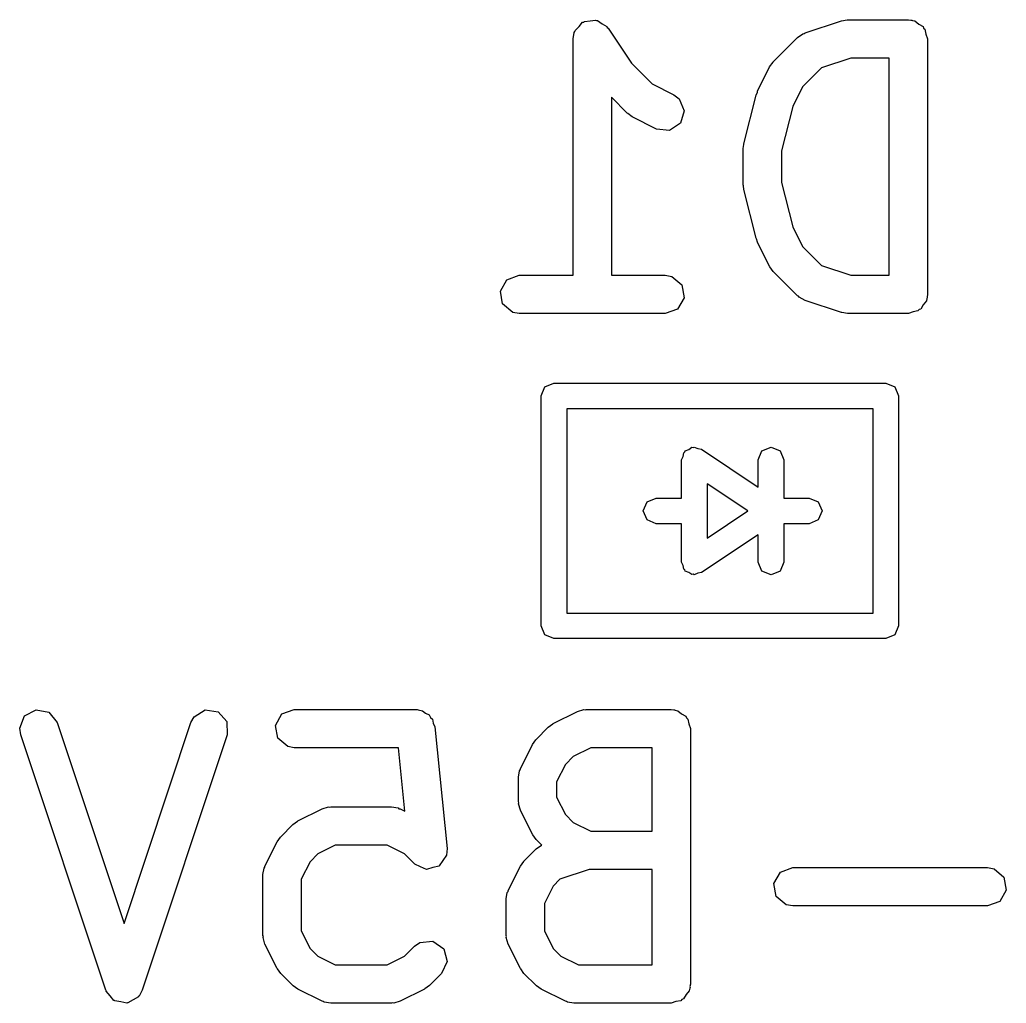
# Model space of a CAD drawing. Extents: x 0.18 to 5.48, y -2.58 to 1.79.
# Drawn here: x 2.2201 to 2.3722, y -1.1226 to -0.9711 of the extents above; entities that cross this region are included whole.
import ezdxf

# ---------------------------------------------------------------- set-up
doc = ezdxf.new("R2010")
doc.units = 0
doc.header["$MEASUREMENT"] = 0
doc.layers.add('BLACK', color=7, linetype='CONTINUOUS')

msp = doc.modelspace()

# ---------------------------------------------------------------- linework, layer by layer
at = {"layer": 'BLACK', "linetype": 'CONTINUOUS'}
for p, q in [((2.30634, -0.97213), (2.30689, -0.971474)), ((2.30689, -0.971474), (2.30706, -0.971444)), ((2.30706, -0.971444), (2.30718, -0.971327)), ((2.30718, -0.971327), (2.30804, -0.971272)), ((2.30804, -0.971272), (2.30888, -0.971123)), ((2.30888, -0.971123), (2.30903, -0.971208)), ((2.30903, -0.971208), (2.3092, -0.971197)), ((2.3092, -0.971197), (2.30989, -0.971704)), ((2.30989, -0.971704), (2.31063, -0.972133)), ((2.34118, -0.973104), (2.3468, -0.971229)), ((2.3468, -0.971229), (2.34768, -0.9711)), ((2.34768, -0.9711), (2.34774, -0.971078)), ((2.34774, -0.971078), (2.35711, -0.971078)), ((2.35711, -0.971078), (2.35749, -0.971146)), ((2.35749, -0.971146), (2.35762, -0.971123)), ((2.35762, -0.971123), (2.35774, -0.971188)), ((2.35774, -0.971188), (2.35812, -0.971256)), ((2.35812, -0.971256), (2.35871, -0.971749)), ((2.35871, -0.971749), (2.35937, -0.972133)), ((2.30541, -0.974031), (2.30559, -0.973021)), ((2.30559, -0.973021), (2.3057, -0.972891)), ((2.3057, -0.972891), (2.30572, -0.972722)), ((2.30572, -0.972722), (2.30634, -0.97213)), ((2.31063, -0.972133), (2.31069, -0.972292)), ((2.31069, -0.972292), (2.31082, -0.972393)), ((2.31082, -0.972393), (2.31441, -0.977774)), ((2.34002, -0.973818), (2.34086, -0.973229)), ((2.34086, -0.973229), (2.34104, -0.973214)), ((2.34104, -0.973214), (2.34118, -0.973104)), ((2.35937, -0.972133), (2.35946, -0.972383)), ((2.35946, -0.972383), (2.35967, -0.972554)), ((2.35967, -0.972554), (2.3598, -0.97331)), ((2.3598, -0.97331), (2.36006, -0.974031)), ((2.30541, -1.01045), (2.30541, -0.974031)), ((2.33628, -0.977567), (2.34002, -0.973818)), ((2.36006, -0.974031), (2.36006, -1.0134)), ((2.31441, -0.977774), (2.31761, -0.980978)), ((2.33572, -0.978335), (2.33625, -0.977625)), ((2.33625, -0.977625), (2.33628, -0.977567)), ((2.34822, -0.976983), (2.34371, -0.978486)), ((2.35416, -0.976983), (2.34822, -0.976983)), ((2.35416, -1.01045), (2.35416, -0.976983)), ((2.33385, -0.982084), (2.33572, -0.978335)), ((2.34371, -0.978486), (2.34079, -0.981404)), ((2.31761, -0.980978), (2.32094, -0.982638)), ((2.33362, -0.982688), (2.33383, -0.982223)), ((2.33383, -0.982223), (2.33385, -0.982084)), ((2.34079, -0.981404), (2.33927, -0.984435)), ((2.31378, -0.985492), (2.31132, -0.983034)), ((2.31132, -0.983034), (2.31132, -1.01045)), ((2.32094, -0.982638), (2.32176, -0.983249)), ((2.32176, -0.983249), (2.32256, -0.985102)), ((2.33175, -0.990187), (2.33362, -0.982688)), ((2.31384, -0.98552), (2.31378, -0.985492)), ((2.31455, -0.986046), (2.31384, -0.98552)), ((2.32256, -0.985102), (2.32199, -0.987038)), ((2.33927, -0.984435), (2.33757, -0.991267)), ((2.31829, -0.98792), (2.31455, -0.986046)), ((2.32199, -0.987038), (2.3203, -0.988151)), ((2.3203, -0.988151), (2.31829, -0.98792)), ((2.33166, -0.990904), (2.33176, -0.990323)), ((2.33166, -0.996528), (2.33166, -0.990904)), ((2.33176, -0.990323), (2.33175, -0.990187)), ((2.33757, -0.991267), (2.33757, -0.996164)), ((2.33757, -0.996164), (2.33927, -1.003)), ((2.33171, -0.996656), (2.33166, -0.996528)), ((2.33175, -0.997244), (2.33171, -0.996656)), ((2.33362, -1.00474), (2.33175, -0.997244)), ((2.33927, -1.003), (2.34079, -1.00603)), ((2.3337, -1.00486), (2.33362, -1.00474)), ((2.33385, -1.00535), (2.3337, -1.00486)), ((2.33572, -1.0091), (2.33385, -1.00535)), ((2.34079, -1.00603), (2.34371, -1.00895)), ((2.33577, -1.00914), (2.33572, -1.0091)), ((2.33628, -1.00986), (2.33577, -1.00914)), ((2.34002, -1.01361), (2.33628, -1.00986)), ((2.34371, -1.00895), (2.34822, -1.01045)), ((2.29421, -1.01289), (2.29522, -1.01114)), ((2.29522, -1.01114), (2.29712, -1.01045)), ((2.29712, -1.01045), (2.30541, -1.01045)), ((2.31132, -1.01045), (2.31962, -1.01045)), ((2.31962, -1.01045), (2.32063, -1.01063)), ((2.32063, -1.01063), (2.32217, -1.01192)), ((2.34822, -1.01045), (2.35416, -1.01045)), ((2.29456, -1.01488), (2.29421, -1.01289)), ((2.32217, -1.01192), (2.32252, -1.01391)), ((2.32252, -1.01391), (2.32151, -1.01566)), ((2.34018, -1.01369), (2.34002, -1.01361)), ((2.34028, -1.01384), (2.34018, -1.01369)), ((2.34118, -1.01433), (2.34028, -1.01384)), ((2.3468, -1.0162), (2.34118, -1.01433)), ((2.35989, -1.01441), (2.35939, -1.015)), ((2.35995, -1.01403), (2.35989, -1.01441)), ((2.36002, -1.01391), (2.35995, -1.01403)), ((2.36006, -1.0134), (2.36, -1.01378)), ((2.36, -1.01378), (2.36002, -1.01391)), ((2.29611, -1.01618), (2.29456, -1.01488)), ((2.32151, -1.01566), (2.31962, -1.01635)), ((2.35859, -1.01596), (2.35783, -1.01609)), ((2.35876, -1.01575), (2.35859, -1.01596)), ((2.35901, -1.01566), (2.35876, -1.01575)), ((2.35939, -1.015), (2.35901, -1.01566)), ((2.29712, -1.01635), (2.29611, -1.01618)), ((2.31962, -1.01635), (2.29712, -1.01635)), ((2.34687, -1.0162), (2.3468, -1.0162)), ((2.34774, -1.01635), (2.34687, -1.0162)), ((2.35711, -1.01635), (2.34774, -1.01635)), ((2.35783, -1.01609), (2.35711, -1.01635)), ((2.30049, -1.02906), (2.30107, -1.02766)), ((2.30107, -1.02766), (2.30246, -1.02709)), ((2.30246, -1.02709), (2.35364, -1.02709)), ((2.35364, -1.02709), (2.35503, -1.02766)), ((2.35503, -1.02766), (2.35561, -1.02906)), ((2.30049, -1.06449), (2.30049, -1.02906)), ((2.35561, -1.02906), (2.35561, -1.06449)), ((2.30443, -1.03102), (2.30443, -1.06252)), ((2.35167, -1.03102), (2.30443, -1.03102)), ((2.35167, -1.06252), (2.35167, -1.03102)), ((2.32325, -1.03729), (2.32373, -1.03697)), ((2.32373, -1.03697), (2.32393, -1.03701)), ((2.32393, -1.03701), (2.32411, -1.03693)), ((2.32411, -1.03693), (2.32464, -1.03715)), ((2.32464, -1.03715), (2.32521, -1.03726)), ((2.33453, -1.03751), (2.33593, -1.03693)), ((2.33593, -1.03693), (2.33732, -1.03751)), ((2.32215, -1.0389), (2.32237, -1.03837)), ((2.32237, -1.03837), (2.32248, -1.03781)), ((2.32248, -1.03781), (2.32265, -1.03769)), ((2.32265, -1.03769), (2.32272, -1.03751)), ((2.32272, -1.03751), (2.32325, -1.03729)), ((2.32521, -1.03726), (2.33396, -1.04309)), ((2.33396, -1.0389), (2.33453, -1.03751)), ((2.33732, -1.03751), (2.33789, -1.0389)), ((2.32215, -1.0448), (2.32215, -1.0389)), ((2.33396, -1.04309), (2.33396, -1.0389)), ((2.33789, -1.0389), (2.33789, -1.0448)), ((2.33238, -1.04677), (2.32608, -1.04258)), ((2.32608, -1.04258), (2.32608, -1.05097)), ((2.31682, -1.04538), (2.31821, -1.0448)), ((2.31821, -1.0448), (2.32215, -1.0448)), ((2.33789, -1.0448), (2.34183, -1.0448)), ((2.34183, -1.0448), (2.34322, -1.04538)), ((2.31624, -1.04677), (2.31682, -1.04538)), ((2.34322, -1.04538), (2.3438, -1.04677)), ((2.31682, -1.04816), (2.31624, -1.04677)), ((2.32608, -1.05097), (2.33238, -1.04677)), ((2.3438, -1.04677), (2.34322, -1.04816)), ((2.31821, -1.04874), (2.31682, -1.04816)), ((2.32215, -1.04874), (2.31821, -1.04874)), ((2.32215, -1.05465), (2.32215, -1.04874)), ((2.34183, -1.04874), (2.33789, -1.04874)), ((2.33789, -1.04874), (2.33789, -1.05465)), ((2.34322, -1.04816), (2.34183, -1.04874)), ((2.33396, -1.05045), (2.32521, -1.05628)), ((2.33396, -1.05465), (2.33396, -1.05045)), ((2.32237, -1.05518), (2.32215, -1.05465)), ((2.32248, -1.05574), (2.32237, -1.05518)), ((2.33453, -1.05604), (2.33396, -1.05465)), ((2.33789, -1.05465), (2.33732, -1.05604)), ((2.32265, -1.05585), (2.32248, -1.05574)), ((2.32272, -1.05604), (2.32265, -1.05585)), ((2.32325, -1.05626), (2.32272, -1.05604)), ((2.32373, -1.05658), (2.32325, -1.05626)), ((2.32393, -1.05654), (2.32373, -1.05658)), ((2.32411, -1.05661), (2.32393, -1.05654)), ((2.32464, -1.05639), (2.32411, -1.05661)), ((2.32521, -1.05628), (2.32464, -1.05639)), ((2.33593, -1.05661), (2.33453, -1.05604)), ((2.33732, -1.05604), (2.33593, -1.05661)), ((2.30443, -1.06252), (2.35167, -1.06252)), ((2.30107, -1.06588), (2.30049, -1.06449)), ((2.35561, -1.06449), (2.35503, -1.06588)), ((2.30246, -1.06646), (2.30107, -1.06588)), ((2.35503, -1.06588), (2.35364, -1.06646)), ((2.35364, -1.06646), (2.30246, -1.06646)), ((2.22086, -1.07837), (2.22263, -1.07741)), ((2.22263, -1.07741), (2.22461, -1.07781)), ((2.22461, -1.07781), (2.22587, -1.0794)), ((2.247, -1.07849), (2.24872, -1.07744)), ((2.24872, -1.07744), (2.25072, -1.07773)), ((2.25072, -1.07773), (2.25206, -1.07924)), ((2.25953, -1.07982), (2.26054, -1.07807)), ((2.26054, -1.07807), (2.26244, -1.07738)), ((2.26244, -1.07738), (2.28118, -1.07738)), ((2.28118, -1.07738), (2.28134, -1.0774)), ((2.28134, -1.0774), (2.2814, -1.07739)), ((2.2814, -1.07739), (2.28152, -1.07744)), ((2.28152, -1.07744), (2.28219, -1.07756)), ((2.28219, -1.07756), (2.28267, -1.07796)), ((2.28267, -1.07796), (2.28324, -1.07822)), ((2.28324, -1.07822), (2.28342, -1.07859)), ((2.30236, -1.07956), (2.30611, -1.07769)), ((2.30611, -1.07769), (2.30709, -1.0774)), ((2.30709, -1.0774), (2.30726, -1.07744)), ((2.30726, -1.07744), (2.30743, -1.07738)), ((2.30743, -1.07738), (2.32055, -1.07738)), ((2.32055, -1.07738), (2.32094, -1.07744)), ((2.32094, -1.07744), (2.32107, -1.07742)), ((2.32107, -1.07742), (2.32118, -1.07749)), ((2.32118, -1.07749), (2.32156, -1.07756)), ((2.32156, -1.07756), (2.32215, -1.07805)), ((2.32215, -1.07805), (2.32281, -1.07843)), ((2.22011, -1.08025), (2.22086, -1.07837)), ((2.22587, -1.0794), (2.23619, -1.11036)), ((2.23619, -1.11036), (2.24651, -1.0794)), ((2.24651, -1.0794), (2.247, -1.07849)), ((2.25206, -1.07924), (2.25211, -1.08126)), ((2.25988, -1.08181), (2.25953, -1.07982)), ((2.28342, -1.07859), (2.28374, -1.07885)), ((2.28374, -1.07885), (2.28385, -1.07947)), ((2.28385, -1.07947), (2.28412, -1.08004)), ((2.30159, -1.08012), (2.30231, -1.07961)), ((2.30231, -1.07961), (2.30236, -1.07956)), ((2.32281, -1.07843), (2.32291, -1.07868)), ((2.32291, -1.07868), (2.32311, -1.07885)), ((2.32311, -1.07885), (2.32324, -1.07961)), ((2.32324, -1.07961), (2.32351, -1.08033)), ((2.22026, -1.08126), (2.22011, -1.08025)), ((2.23339, -1.12063), (2.22026, -1.08126)), ((2.25211, -1.08126), (2.23899, -1.12063)), ((2.28412, -1.08004), (2.286, -1.09878)), ((2.29972, -1.08199), (2.30159, -1.08012)), ((2.32351, -1.08033), (2.32351, -1.1197)), ((2.26143, -1.0831), (2.25988, -1.08181)), ((2.29729, -1.08651), (2.29916, -1.08276)), ((2.29916, -1.08276), (2.29969, -1.08205)), ((2.29969, -1.08205), (2.29972, -1.08199)), ((2.26244, -1.08328), (2.26143, -1.0831)), ((2.27851, -1.08328), (2.26244, -1.08328)), ((2.27949, -1.09305), (2.27851, -1.08328)), ((2.30813, -1.08328), (2.30543, -1.08463)), ((2.3176, -1.08328), (2.30813, -1.08328)), ((2.3176, -1.09612), (2.3176, -1.08328)), ((2.30423, -1.08583), (2.30288, -1.08853)), ((2.30543, -1.08463), (2.30423, -1.08583)), ((2.29698, -1.08783), (2.29716, -1.08682)), ((2.29716, -1.08682), (2.29727, -1.08668)), ((2.29727, -1.08668), (2.29729, -1.08651)), ((2.29698, -1.09158), (2.29698, -1.08783)), ((2.30288, -1.08853), (2.30288, -1.09088)), ((2.29704, -1.09174), (2.29698, -1.09158)), ((2.297, -1.09192), (2.29704, -1.09174)), ((2.29729, -1.0929), (2.297, -1.09192)), ((2.30288, -1.09088), (2.30423, -1.09358)), ((2.26299, -1.09456), (2.26674, -1.09269)), ((2.26674, -1.09269), (2.26772, -1.09239)), ((2.26772, -1.09239), (2.26789, -1.09244)), ((2.26789, -1.09244), (2.26806, -1.09238)), ((2.26806, -1.09238), (2.27743, -1.09238)), ((2.27743, -1.09238), (2.27844, -1.09255)), ((2.27844, -1.09255), (2.27858, -1.09267)), ((2.27858, -1.09267), (2.27875, -1.09269)), ((2.27875, -1.09269), (2.27949, -1.09305)), ((2.29916, -1.09665), (2.29729, -1.0929)), ((2.26222, -1.09511), (2.26294, -1.09461)), ((2.26294, -1.09461), (2.26299, -1.09456)), ((2.30423, -1.09358), (2.30543, -1.09478)), ((2.30543, -1.09478), (2.30813, -1.09612)), ((2.26035, -1.09699), (2.26222, -1.09511)), ((2.30813, -1.09612), (2.3176, -1.09612)), ((2.25792, -1.10151), (2.25979, -1.09776)), ((2.25979, -1.09776), (2.26032, -1.09705)), ((2.26032, -1.09705), (2.26035, -1.09699)), ((2.29921, -1.09669), (2.29916, -1.09665)), ((2.29972, -1.09742), (2.29921, -1.09669)), ((2.30058, -1.09827), (2.29972, -1.09742)), ((2.26876, -1.09828), (2.26606, -1.09963)), ((2.27674, -1.09828), (2.26876, -1.09828)), ((2.27943, -1.09963), (2.27674, -1.09828)), ((2.286, -1.09878), (2.28592, -1.09981)), ((2.29784, -1.10074), (2.29972, -1.09886)), ((2.29972, -1.09886), (2.30056, -1.09828)), ((2.30056, -1.09828), (2.30058, -1.09827)), ((2.26486, -1.10083), (2.26351, -1.10352)), ((2.26606, -1.09963), (2.26486, -1.10083)), ((2.28097, -1.10117), (2.27943, -1.09963)), ((2.28534, -1.10065), (2.28478, -1.10148)), ((2.28591, -1.09984), (2.28534, -1.10065)), ((2.28592, -1.09981), (2.28591, -1.09982)), ((2.28591, -1.09982), (2.28591, -1.09984)), ((2.29729, -1.10151), (2.29782, -1.1008)), ((2.29782, -1.1008), (2.29784, -1.10074)), ((2.25761, -1.10283), (2.25779, -1.10182)), ((2.25779, -1.10182), (2.2579, -1.10168)), ((2.2579, -1.10168), (2.25792, -1.10151)), ((2.28099, -1.10117), (2.28097, -1.10117)), ((2.281, -1.10119), (2.28099, -1.10117)), ((2.2819, -1.1016), (2.281, -1.10119)), ((2.2828, -1.10202), (2.2819, -1.1016)), ((2.28282, -1.10201), (2.2828, -1.10202)), ((2.28284, -1.10202), (2.28282, -1.10201)), ((2.28379, -1.10175), (2.28284, -1.10202)), ((2.28475, -1.1015), (2.28379, -1.10175)), ((2.28476, -1.10148), (2.28475, -1.1015)), ((2.28478, -1.10148), (2.28476, -1.10148)), ((2.29541, -1.10526), (2.29729, -1.10151)), ((2.30791, -1.10203), (2.3034, -1.10353)), ((2.3176, -1.10203), (2.30791, -1.10203)), ((2.3176, -1.11675), (2.3176, -1.10203)), ((2.33639, -1.10419), (2.3374, -1.10244)), ((2.3374, -1.10244), (2.3393, -1.10175)), ((2.3393, -1.10175), (2.3693, -1.10175)), ((2.3693, -1.10175), (2.37031, -1.10193)), ((2.37031, -1.10193), (2.37185, -1.10323)), ((2.25761, -1.1122), (2.25761, -1.10283)), ((2.26351, -1.10352), (2.26351, -1.1115)), ((2.3034, -1.10353), (2.30236, -1.10458)), ((2.37185, -1.10323), (2.3722, -1.10521)), ((2.2951, -1.10658), (2.29528, -1.10557)), ((2.29528, -1.10557), (2.29539, -1.10543)), ((2.29539, -1.10543), (2.29541, -1.10526)), ((2.30236, -1.10458), (2.30101, -1.10727)), ((2.33674, -1.10618), (2.33639, -1.10419)), ((2.3722, -1.10521), (2.37119, -1.10696)), ((2.2951, -1.1122), (2.2951, -1.10658)), ((2.33829, -1.10748), (2.33674, -1.10618)), ((2.37119, -1.10696), (2.3693, -1.10765)), ((2.30101, -1.10727), (2.30101, -1.1115)), ((2.3393, -1.10765), (2.33829, -1.10748)), ((2.3693, -1.10765), (2.3393, -1.10765)), ((2.26351, -1.1115), (2.26486, -1.1142)), ((2.30101, -1.1115), (2.30236, -1.1142)), ((2.25767, -1.11237), (2.25761, -1.1122)), ((2.25763, -1.11254), (2.25767, -1.11237)), ((2.25792, -1.11352), (2.25763, -1.11254)), ((2.28097, -1.11386), (2.28181, -1.11327)), ((2.28181, -1.11327), (2.28382, -1.1131)), ((2.28382, -1.1131), (2.28548, -1.11426)), ((2.29516, -1.11237), (2.2951, -1.1122)), ((2.29512, -1.11254), (2.29516, -1.11237)), ((2.29541, -1.11352), (2.29512, -1.11254)), ((2.25979, -1.11727), (2.25792, -1.11352)), ((2.26486, -1.1142), (2.26606, -1.1154)), ((2.27943, -1.1154), (2.28097, -1.11386)), ((2.28548, -1.11426), (2.286, -1.11621)), ((2.29729, -1.11727), (2.29541, -1.11352)), ((2.30236, -1.1142), (2.30355, -1.1154)), ((2.26606, -1.1154), (2.26876, -1.11675)), ((2.27674, -1.11675), (2.27943, -1.1154)), ((2.286, -1.11621), (2.28515, -1.11804)), ((2.30355, -1.1154), (2.30625, -1.11675)), ((2.25984, -1.11732), (2.25979, -1.11727)), ((2.26035, -1.11804), (2.25984, -1.11732)), ((2.26876, -1.11675), (2.27674, -1.11675)), ((2.29734, -1.11732), (2.29729, -1.11727)), ((2.29784, -1.11804), (2.29734, -1.11732)), ((2.30625, -1.11675), (2.3176, -1.11675)), ((2.26222, -1.11991), (2.26035, -1.11804)), ((2.28515, -1.11804), (2.28327, -1.11991)), ((2.29972, -1.11991), (2.29784, -1.11804)), ((2.23344, -1.1207), (2.23339, -1.12063)), ((2.23344, -1.12079), (2.23344, -1.1207)), ((2.23406, -1.12148), (2.23344, -1.12079)), ((2.23899, -1.12063), (2.2385, -1.12154)), ((2.26228, -1.11994), (2.26222, -1.11991)), ((2.26299, -1.12047), (2.26228, -1.11994)), ((2.26674, -1.12234), (2.26299, -1.12047)), ((2.2825, -1.12047), (2.27875, -1.12234)), ((2.28255, -1.12042), (2.2825, -1.12047)), ((2.28327, -1.11991), (2.28255, -1.12042)), ((2.29978, -1.11994), (2.29972, -1.11991)), ((2.30048, -1.12047), (2.29978, -1.11994)), ((2.30423, -1.12234), (2.30048, -1.12047)), ((2.32333, -1.12071), (2.32283, -1.1213)), ((2.3234, -1.12033), (2.32333, -1.12071)), ((2.32346, -1.12021), (2.3234, -1.12033)), ((2.32351, -1.1197), (2.32344, -1.12008)), ((2.32344, -1.12008), (2.32346, -1.12021)), ((2.23464, -1.12222), (2.23406, -1.12148)), ((2.23473, -1.12223), (2.23464, -1.12222)), ((2.23478, -1.1223), (2.23473, -1.12223)), ((2.23571, -1.12243), (2.23478, -1.1223)), ((2.23758, -1.1221), (2.23678, -1.12259)), ((2.2384, -1.12166), (2.23758, -1.1221)), ((2.23843, -1.12158), (2.2384, -1.12166)), ((2.2385, -1.12154), (2.23843, -1.12158)), ((2.26691, -1.12236), (2.26674, -1.12234)), ((2.26705, -1.12247), (2.26691, -1.12236)), ((2.27875, -1.12234), (2.27777, -1.12263)), ((2.30441, -1.12236), (2.30423, -1.12234)), ((2.30454, -1.12247), (2.30441, -1.12236)), ((2.32127, -1.12239), (2.32055, -1.12265)), ((2.32203, -1.12226), (2.32127, -1.12239)), ((2.3222, -1.12205), (2.32203, -1.12226)), ((2.32245, -1.12196), (2.3222, -1.12205)), ((2.32283, -1.1213), (2.32245, -1.12196)), ((2.23662, -1.12262), (2.23571, -1.12243)), ((2.2367, -1.12258), (2.23662, -1.12262)), ((2.23678, -1.12259), (2.2367, -1.12258)), ((2.26806, -1.12265), (2.26705, -1.12247)), ((2.27743, -1.12265), (2.26806, -1.12265)), ((2.2776, -1.12259), (2.27743, -1.12265)), ((2.27777, -1.12263), (2.2776, -1.12259)), ((2.30555, -1.12265), (2.30454, -1.12247)), ((2.32055, -1.12265), (2.30555, -1.12265))]:
    msp.add_line(p, q, dxfattribs=at)

doc.saveas('drawing.dxf')
